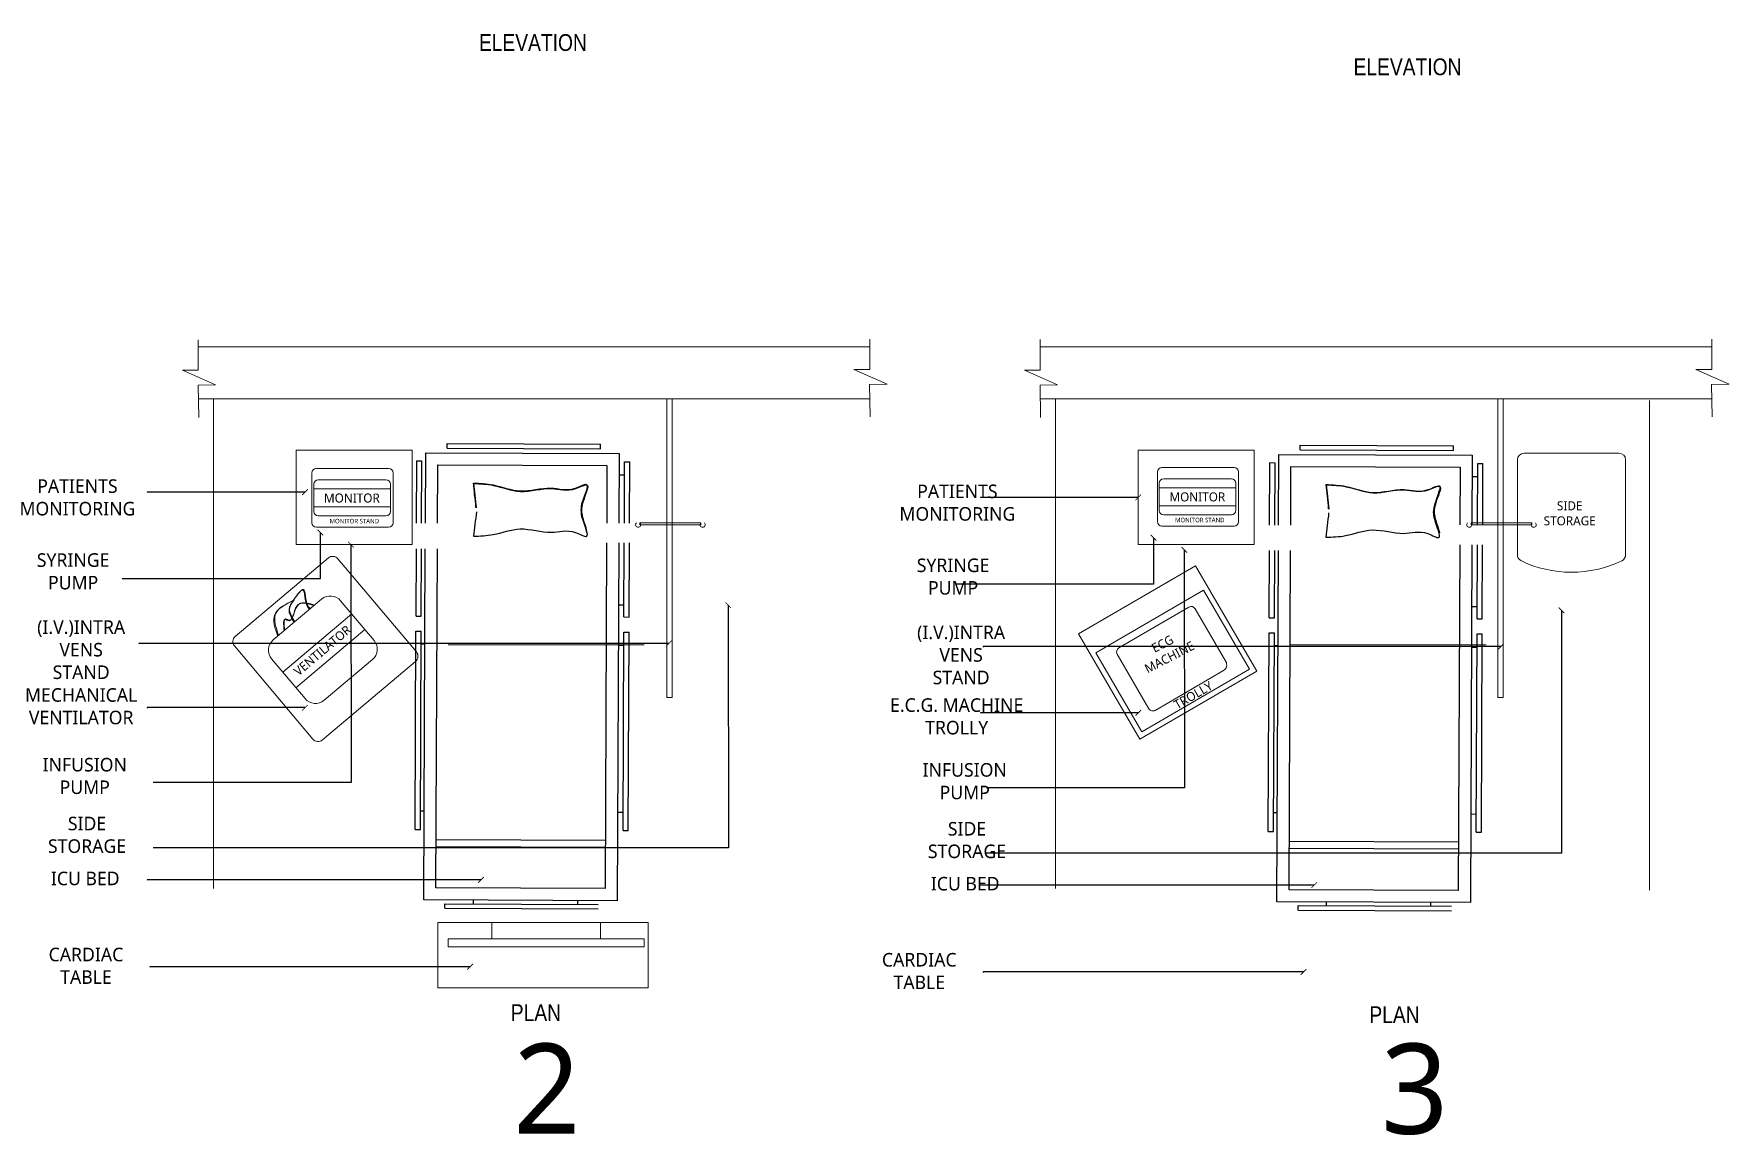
# Model space of a CAD drawing. Header units: inches. Extents: x -17070 to 527, y 504 to 2398.
# Drawn here: x -10385.47 to -10370.45, y 528.65 to 538.41 of the extents above; entities that cross this region are included whole.
import ezdxf

# ---------------------------------------------------------------- set-up
doc = ezdxf.new("R2010")
doc.units = ezdxf.units.IN
doc.linetypes.add('DASHED2', pattern=[0.375, 0.25, -0.125])
doc.layers.add('furniture', color=42, linetype='Continuous', lineweight=9)
doc.layers.add('TEXT', color=7, linetype='Continuous', lineweight=9)
doc.styles.add('ROMANC', font='arialbd.ttf', dxfattribs={"height": 0.35})
doc.styles.add('style1', font='', dxfattribs={"height": 12})
doc.styles.get('style1').set_extended_font_data('Arial Narrow')
doc.dimstyles.get("Standard").update_dxf_attribs({"dimtxt": 0.18, "dimasz": 0.18, "dimexe": 0.18, "dimexo": 0.0625, "dimgap": 0.09, "dimtad": 0, "dimtih": 1, "dimtoh": 1, "dimzin": 0, "dimdsep": 46, "dimtxsty": 'ROMANC', "dimblk": 'ARCHTICK', "dimcen": 0.09, "dimclrd": 25, "dimclre": 25, "dimadec": 0, "dimazin": 0, "dimtfac": 1, "dimtofl": 0, "dimtmove": 0, "dimatfit": 3, "dimldrblk": 'ARCHTICK', "dimfxl": 1, "dimtolj": 1, "dimtzin": 0, "dimarcsym": 0})

# ---------------------------------------------------------------- blocks, each defined once
blk = doc.blocks.new('3e2')
at = {"color": 7}
for p, q in [((-5580603.063, -3631425.2884), (-5580603.063, -3631425.8284)), ((-5580602.493, -3631425.2584), (-5580603.033, -3631425.2584)), ((-5580602.463, -3631425.8284), (-5580602.463, -3631425.2884)), ((-5580602.738, -3631425.3022), (-5580602.7327, -3631425.3022)), ((-5580602.9737, -3631425.4389), (-5580602.9737, -3631425.6689)), ((-5580602.6337, -3631425.3789), (-5580602.9137, -3631425.3789)), ((-5580602.5737, -3631425.6689), (-5580602.5737, -3631425.4389)), ((-5580602.9737, -3631425.515), (-5580602.5737, -3631425.515)), ((-5580602.9737, -3631425.6055), (-5580602.5737, -3631425.6055)), ((-5580602.9137, -3631425.7289), (-5580602.6337, -3631425.7289)), ((-5580603.033, -3631425.8584), (-5580602.493, -3631425.8584))]:
    blk.add_line(p, q, dxfattribs=at)
for centre, radius, start, end in [((-5580603.033, -3631425.2884), 0.03, 90, 180), ((-5580602.493, -3631425.2884), 0.03, 0, 90), ((-5580602.9137, -3631425.4389), 0.06, 90, 180), ((-5580602.6337, -3631425.4389), 0.06, 0, 90), ((-5580602.9137, -3631425.6689), 0.06, 180, 270), ((-5580602.6337, -3631425.6689), 0.06, 270, 0), ((-5580603.033, -3631425.8284), 0.03, 180, 270), ((-5580602.493, -3631425.8284), 0.03, 270, 0)]:
    blk.add_arc(centre, radius, start, end, dxfattribs=at)
for points in [[(-5580602.8882, -3631425.3789), (-5580602.8369, -3631425.2974), (-5580602.738, -3631425.3022)], [(-5580602.8828, -3631425.3789), (-5580602.8315, -3631425.2974), (-5580602.7327, -3631425.3022)], [(-5580602.7934, -3631425.3789), (-5580602.7729, -3631425.32), (-5580602.7327, -3631425.3022), (-5580602.6717, -3631425.294), (-5580602.7033, -3631425.3645), (-5580602.7033, -3631425.3789)], [(-5580602.7896, -3631425.3789), (-5580602.7691, -3631425.32), (-5580602.7288, -3631425.3022), (-5580602.6679, -3631425.294), (-5580602.6994, -3631425.3645), (-5580602.6994, -3631425.3789)], [(-5580602.678, -3631425.3789), (-5580602.7378, -3631425.3317), (-5580602.809, -3631425.355), (-5580602.8127, -3631425.3462), (-5580602.8512, -3631425.3789)], [(-5580602.6746, -3631425.3789), (-5580602.7345, -3631425.3317), (-5580602.8056, -3631425.355), (-5580602.8094, -3631425.3462), (-5580602.8478, -3631425.3789)]]:
    blk.add_spline(points, degree=3, dxfattribs=at)
blk = doc.blocks.new('e3r')
at = {"color": 7}
for p, q in [((-5580601.4019, -3631424.6873), (-5580601.4019, -3631424.9073)), ((-5580601.0619, -3631424.6673), (-5580601.3819, -3631424.6673)), ((-5580601.0419, -3631424.9073), (-5580601.0419, -3631424.6873)), ((-5580601.3937, -3631424.7371), (-5580601.3937, -3631424.8571)), ((-5580601.0537, -3631424.7571), (-5580601.3937, -3631424.7571)), ((-5580601.0737, -3631424.7171), (-5580601.3737, -3631424.7171)), ((-5580601.0537, -3631424.8571), (-5580601.0537, -3631424.7371)), ((-5580601.3937, -3631424.8371), (-5580601.0537, -3631424.8371)), ((-5580601.3737, -3631424.8771), (-5580601.0737, -3631424.8771)), ((-5580601.3819, -3631424.9273), (-5580601.0619, -3631424.9273))]:
    blk.add_line(p, q, dxfattribs=at)
for centre, start, end in [((-5580601.3819, -3631424.6873), 90, 180), ((-5580601.0619, -3631424.6873), 0, 90), ((-5580601.3737, -3631424.7371), 90, 180), ((-5580601.0737, -3631424.7371), 0, 90), ((-5580601.3819, -3631424.9073), 180, 270), ((-5580601.3737, -3631424.8571), 180, 270), ((-5580601.0737, -3631424.8571), 270, 0), ((-5580601.0619, -3631424.9073), 270, 0)]:
    blk.add_arc(centre, 0.02, start, end, dxfattribs=at)
at = {"color": 7, "width": 0.257381, "attachment_point": 1, "style": 'style1'}
for s, insert, char_height in [('{\\fTrebuchet MS|b0|i0|c0|p34;MONITOR}', (-5580601.3483, -3631424.7778), 0.04), ('{\\fTrebuchet MS|b0|i0|c0|p34;MONITOR STAND}', (-5580601.3235, -3631424.8901), 0.02)]:
    blk.add_mtext(s, dxfattribs=dict(at, insert=insert, char_height=char_height))
blk = doc.blocks.new('FGTNB')
at = {"color": 7, "lineweight": 18}
blk.add_line((-5581170.0123, -3631426.2154), (-5581170.0123, -3631426.5213), dxfattribs=at)
blk.add_lwpolyline([(-5581170.0123, -3631426.5395, -2.414214), (-5581170.0123, -3631426.5215), (-5581170.0213, -3631426.5215), (-5581170.0213, -3631426.2151), (-5581170.0123, -3631426.2151, -2.414214), (-5581170.0123, -3631426.1971)], format="xyb", dxfattribs=at)
blk = doc.blocks.new('FBNH')
at = {"layer": 'furniture', "linetype": 'ByBlock'}
blk.add_lwpolyline([(-5581170.3591, -3631421.3814), (-5581170.3348, -3631421.3814), (-5581170.3348, -3631422.7057), (-5581170.3591, -3631422.7057)], close=True, dxfattribs=at)
at = {"layer": 'furniture', "linetype": 'ByBlock', "xscale": 0.880801118328236, "yscale": 0.880801118328236, "zscale": 0.8808011183136943, "rotation": 90}
blk.add_blockref('FGTNB', (-8779734.749, 1284478.8564), dxfattribs=at)
blk = doc.blocks.new('_ARCHTICK')
at = {"color": 0, "linetype": 'ByBlock', "const_width": 0.15}
blk.add_lwpolyline([(-0.5, -0.5), (0.5, 0.5)], dxfattribs=at)
blk = doc.blocks.new('w2r')
at = {"color": 7}
for p, q in [((-5580600.0568, -3631425.3587), (-5580599.6368, -3631425.3587)), ((-5580600.0868, -3631425.8087), (-5580600.0868, -3631425.3887)), ((-5580599.6068, -3631425.3887), (-5580599.6068, -3631425.8087))]:
    blk.add_line(p, q, dxfattribs=at)
for centre, radius, start, end in [((-5580600.0568, -3631425.3887), 0.03, 90, 180), ((-5580599.6368, -3631425.3887), 0.03, 0, 90), ((-5580600.0568, -3631425.8087), 0.03, 180, 240.73392), ((-5580599.6368, -3631425.8087), 0.03, 295.5316, 360), ((-5580599.8468, -3631425.3692), 0.5171, 244.23879, 295.5316)]:
    blk.add_arc(centre, radius, start, end, dxfattribs=at)

msp = doc.modelspace()

# ---------------------------------------------------------------- linework, layer by layer
at = {"color": 137}
for p, q in [((-10382.00397, 534.07538), (-10382.00131, 534.70111)), ((-10382.00131, 534.70111), (-10380.28714, 534.69381)), ((-10381.81224, 534.74179), (-10380.4523, 534.73601)), ((-10381.81207, 534.78235), (-10380.45212, 534.77656)), ((-10381.81186, 534.74181), (-10381.81169, 534.78236)), ((-10380.4523, 534.73601), (-10380.45212, 534.77656)), ((-10380.28714, 534.69381), (-10380.28977, 534.0778)), ((-10374.24895, 534.72627), (-10372.88901, 534.72048)), ((-10374.24878, 534.76682), (-10372.88883, 534.76103)), ((-10374.24857, 534.72628), (-10374.2484, 534.76684)), ((-10372.88901, 534.72048), (-10372.88883, 534.76103)), ((-10382.08363, 534.07538), (-10382.08128, 534.62788)), ((-10382.08353, 534.62823), (-10382.03748, 534.62803)), ((-10382.03759, 534.07538), (-10382.03524, 534.62769)), ((-10380.24067, 534.0778), (-10380.23836, 534.62004)), ((-10380.23836, 534.62004), (-10380.19232, 534.61984)), ((-10380.19463, 534.0778), (-10380.19232, 534.61984)), ((-10374.52034, 534.05985), (-10374.51799, 534.61235)), ((-10374.52024, 534.6127), (-10374.4742, 534.6125)), ((-10374.4743, 534.05985), (-10374.47195, 534.61216)), ((-10374.44068, 534.05985), (-10374.43802, 534.68558)), ((-10374.43802, 534.68558), (-10372.72386, 534.67828)), ((-10372.72386, 534.67828), (-10372.72648, 534.06227)), ((-10372.67738, 534.06227), (-10372.67507, 534.60451)), ((-10372.67507, 534.60451), (-10372.62903, 534.60431)), ((-10372.63134, 534.06227), (-10372.62903, 534.60431)), ((-10380.28795, 534.50516), (-10380.23885, 534.50495)), ((-10372.72466, 534.48963), (-10372.67556, 534.48943)), ((-10382.08713, 533.25276), (-10382.08459, 533.85002)), ((-10382.04109, 533.25257), (-10382.03855, 533.85002)), ((-10382.01818, 530.73711), (-10382.00493, 533.85002)), ((-10380.29052, 533.90109), (-10380.30402, 530.72981)), ((-10380.24422, 533.24492), (-10380.24142, 533.90109)), ((-10380.19817, 533.24472), (-10380.19538, 533.90109)), ((-10374.52384, 533.23723), (-10374.5213, 533.83449)), ((-10374.4778, 533.23704), (-10374.47526, 533.83449)), ((-10374.45489, 530.72158), (-10374.44164, 533.83449)), ((-10372.72723, 533.88556), (-10372.74073, 530.71428)), ((-10372.68093, 533.22939), (-10372.67813, 533.88556)), ((-10372.63489, 533.22919), (-10372.63209, 533.88556)), ((-10380.29285, 533.35295), (-10380.24376, 533.35274)), ((-10382.08713, 533.25276), (-10382.04109, 533.25257)), ((-10380.24422, 533.24492), (-10380.19817, 533.24472)), ((-10374.52384, 533.23723), (-10374.4778, 533.23704)), ((-10372.72956, 533.33742), (-10372.68047, 533.33721)), ((-10372.68093, 533.22939), (-10372.63489, 533.22919)), ((-10382.09518, 531.36044), (-10382.0877, 533.11965)), ((-10382.0877, 533.11965), (-10382.04165, 533.11945)), ((-10382.04914, 531.36025), (-10382.04165, 533.11945)), ((-10380.25227, 531.3526), (-10380.24478, 533.11181)), ((-10380.24478, 533.11181), (-10380.19874, 533.11161)), ((-10380.20623, 531.3524), (-10380.19874, 533.11161)), ((-10374.53189, 531.34491), (-10374.52441, 533.10412)), ((-10374.52441, 533.10412), (-10374.47837, 533.10393)), ((-10374.48585, 531.34472), (-10374.47837, 533.10393)), ((-10372.68898, 531.33707), (-10372.68149, 533.09628)), ((-10372.68149, 533.09628), (-10372.63545, 533.09608)), ((-10372.64294, 531.33687), (-10372.63545, 533.09608)), ((-10382.04213, 533.00756), (-10382.00851, 533.00742)), ((-10380.29438, 532.99434), (-10380.24528, 532.99413)), ((-10374.47884, 532.99203), (-10374.44522, 532.99189)), ((-10372.73109, 532.97881), (-10372.68199, 532.9786)), ((-10382.04843, 531.52779), (-10382.01481, 531.52765)), ((-10380.30068, 531.51457), (-10380.25158, 531.51436)), ((-10374.48514, 531.51226), (-10374.45152, 531.51212)), ((-10372.73739, 531.49904), (-10372.68829, 531.49884)), ((-10382.09518, 531.36044), (-10382.04914, 531.36025)), ((-10381.90876, 531.27395), (-10380.40886, 531.26756)), ((-10380.25227, 531.3526), (-10380.20623, 531.3524)), ((-10374.53189, 531.34491), (-10374.48585, 531.34472)), ((-10374.34547, 531.25842), (-10372.84558, 531.25203)), ((-10372.68898, 531.33707), (-10372.64294, 531.33687)), ((-10381.90902, 531.21228), (-10380.40913, 531.2059)), ((-10374.34573, 531.19676), (-10372.84584, 531.19037)), ((-10380.30402, 530.72981), (-10382.01818, 530.73711)), ((-10381.83163, 530.66339), (-10381.83146, 530.70395)), ((-10381.83163, 530.66339), (-10380.47168, 530.6576)), ((-10381.83146, 530.70395), (-10380.47151, 530.69816)), ((-10381.57809, 530.70287), (-10381.57795, 530.73524)), ((-10380.65413, 530.69893), (-10380.65399, 530.7313)), ((-10372.74073, 530.71428), (-10374.45489, 530.72158)), ((-10374.26834, 530.64786), (-10374.26817, 530.68842)), ((-10374.26834, 530.64786), (-10372.90839, 530.64207)), ((-10374.26817, 530.68842), (-10372.90822, 530.68263)), ((-10374.0148, 530.68734), (-10374.01466, 530.71971)), ((-10373.09084, 530.68341), (-10373.0907, 530.71577))]:
    msp.add_line(p, q, dxfattribs=at)
for points in [[(-10381.89683, 534.07538), (-10381.89463, 534.59351), (-10380.39474, 534.58713), (-10380.3969, 534.0778)], [(-10374.33354, 534.05985), (-10374.33134, 534.57799), (-10372.83145, 534.5716), (-10372.83361, 534.06227)], [(-10380.39766, 533.90109), (-10380.4107, 530.8374), (-10381.91059, 530.84379), (-10381.89779, 533.85002)], [(-10372.83437, 533.88556), (-10372.84741, 530.82188), (-10374.3473, 530.82826), (-10374.3345, 533.83449)]]:
    msp.add_lwpolyline(points, dxfattribs=at)
for points in [[(-10381.55637, 534.21649), (-10381.55837, 534.25281), (-10381.56808, 534.32649), (-10381.57484, 534.39783), (-10381.57812, 534.43234), (-10381.51986, 534.42966), (-10381.38012, 534.42325), (-10381.15887, 534.32777), (-10380.90459, 534.4179), (-10380.72534, 534.3469), (-10380.52432, 534.46616), (-10380.63125, 534.25362), (-10380.62707, 534.14921), (-10380.58519, 534.04272), (-10380.57866, 534.00732)], [(-10381.5525, 534.2124), (-10381.55449, 534.24872), (-10381.5642, 534.3224), (-10381.57096, 534.39373), (-10381.57424, 534.42824), (-10381.51598, 534.42557), (-10381.37624, 534.41916), (-10381.15499, 534.32367), (-10380.90071, 534.41381), (-10380.72146, 534.34281), (-10380.52044, 534.46207), (-10380.62737, 534.24953), (-10380.62319, 534.14512), (-10380.58131, 534.03863), (-10380.57478, 534.00323)], [(-10373.99702, 534.20302), (-10373.99902, 534.23934), (-10374.00873, 534.31303), (-10374.01549, 534.38436), (-10374.01877, 534.41887), (-10373.96051, 534.4162), (-10373.82077, 534.40979), (-10373.59952, 534.3143), (-10373.34524, 534.40443), (-10373.16599, 534.33343), (-10372.96497, 534.4527), (-10373.0719, 534.24016), (-10373.06772, 534.13574), (-10373.02584, 534.02926), (-10373.01931, 533.99385)], [(-10373.99309, 534.20096), (-10373.99508, 534.23728), (-10374.00479, 534.31096), (-10374.01156, 534.3823), (-10374.01483, 534.41681), (-10373.95657, 534.41413), (-10373.81683, 534.40772), (-10373.59558, 534.31224), (-10373.3413, 534.40237), (-10373.16205, 534.33137), (-10372.96103, 534.45063), (-10373.06796, 534.2381), (-10373.06378, 534.13368), (-10373.0219, 534.02719), (-10373.01537, 533.99179)], [(-10381.55275, 534.17654), (-10381.55527, 534.14025), (-10381.56604, 534.06672), (-10381.57383, 533.99549), (-10381.57759, 533.96103), (-10381.51931, 533.96287), (-10381.37949, 533.96727), (-10381.15689, 534.05956), (-10380.90393, 533.96579), (-10380.72368, 534.0342), (-10380.52439, 533.91206), (-10380.62826, 534.12612), (-10380.62258, 534.23046), (-10380.57917, 534.33634), (-10380.57213, 534.37164)], [(-10373.99728, 534.16717), (-10373.9998, 534.13088), (-10374.01057, 534.05734), (-10374.01836, 533.98612), (-10374.02212, 533.95166), (-10373.96384, 533.95349), (-10373.82402, 533.95789), (-10373.60142, 534.05019), (-10373.34846, 533.95641), (-10373.1682, 534.02483), (-10372.96892, 533.90269), (-10373.07279, 534.11674), (-10373.06711, 534.22109), (-10373.0237, 534.32696), (-10373.01666, 534.36227)]]:
    msp.add_open_spline(points, degree=3, knots=[1.292910509, 1.292910509, 1.292910509, 1.292910509, 1.345002382, 1.393823672, 1.393823672, 1.393823672, 1.475214562, 1.589073338, 1.718699082, 1.819077761, 1.867455065, 1.943362637, 2.004818046, 2.055720674, 2.055720674, 2.055720674, 2.055720674], dxfattribs=at)
at = {"layer": 'furniture', "color": 0}
for p, q in [((-10384.01777, 535.70277), (-10384.01777, 535.43365)), ((-10384.01777, 535.63926), (-10378.06274, 535.63926)), ((-10378.06483, 535.7086), (-10378.06483, 535.43948)), ((-10376.55365, 535.70278), (-10376.55365, 535.43365)), ((-10376.55365, 535.63926), (-10370.59863, 535.63926)), ((-10370.60071, 535.70861), (-10370.60071, 535.43948)), ((-10384.01777, 535.43365), (-10384.15883, 535.43204)), ((-10384.15883, 535.43204), (-10383.86409, 535.30327)), ((-10383.86409, 535.30327), (-10384.01936, 535.30065)), ((-10384.01936, 535.30065), (-10384.01409, 535.01158)), ((-10378.06483, 535.43948), (-10378.20589, 535.43787)), ((-10378.20589, 535.43787), (-10377.91115, 535.3091)), ((-10377.91115, 535.3091), (-10378.06641, 535.30647)), ((-10378.06641, 535.30647), (-10378.06115, 535.0174)), ((-10376.55365, 535.43365), (-10376.69471, 535.43205)), ((-10376.69471, 535.43205), (-10376.39997, 535.30328)), ((-10376.39997, 535.30328), (-10376.55524, 535.30065)), ((-10376.55524, 535.30065), (-10376.54997, 535.01158)), ((-10370.60071, 535.43948), (-10370.74177, 535.43787)), ((-10370.74177, 535.43787), (-10370.44703, 535.30911)), ((-10370.44703, 535.30911), (-10370.6023, 535.30648)), ((-10370.6023, 535.30648), (-10370.59703, 535.01741)), ((-10384.01715, 535.17926), (-10378.06194, 535.17926)), ((-10383.88402, 530.83926), (-10383.88402, 535.17926)), ((-10376.55303, 535.17926), (-10370.59782, 535.17926)), ((-10376.4199, 530.83926), (-10376.4199, 535.17926)), ((-10371.15178, 530.82311), (-10371.15178, 535.16311)), ((-10375.85737, 532.97065), (-10375.23505, 533.33276)), ((-10374.90878, 532.85156), (-10375.18036, 533.3183)), ((-10375.59019, 532.43194), (-10375.87183, 532.91596)), ((-10375.5355, 532.41748), (-10374.93047, 532.76953))]:
    msp.add_line(p, q, dxfattribs=at)
for points in [[(-10382.12099, 534.72288), (-10383.15031, 534.72288), (-10383.15031, 533.88673), (-10382.12099, 533.88673)], [(-10374.65687, 534.72289), (-10375.68619, 534.72289), (-10375.68619, 533.88674), (-10374.65687, 533.88674)], [(-10374.63421, 532.76511), (-10375.6714, 532.1616), (-10376.21456, 533.09508), (-10375.17736, 533.69858)], [(-10376.06112, 532.92682), (-10375.1069, 533.48204), (-10374.69983, 532.78245), (-10375.65406, 532.22723)], [(-10380.02904, 530.5372), (-10380.02904, 529.95832), (-10381.89297, 529.95832), (-10381.89297, 530.5372)]]:
    msp.add_lwpolyline(points, close=True, dxfattribs=at)
for points in [[(-10380.06464, 532.99911), (-10381.80246, 532.99911)], [(-10372.60052, 532.99912), (-10374.33834, 532.99912)], [(-10380.20945, 530.5372), (-10381.65764, 530.5372)], [(-10381.41627, 530.39238), (-10381.41627, 530.5372)], [(-10380.45082, 530.39238), (-10380.45082, 530.5372)], [(-10381.80246, 530.39353), (-10380.06463, 530.39353)], [(-10381.80246, 530.39353), (-10381.80246, 530.32112)], [(-10380.06463, 530.39353), (-10380.06463, 530.32112)], [(-10381.80246, 530.32112), (-10380.06463, 530.32112)]]:
    msp.add_lwpolyline(points, dxfattribs=at)
for centre, radius, start, end in [((-10375.21493, 533.29818), 0.04, 30.193556, 120.193556), ((-10375.83725, 532.93608), 0.04, 120.193556, 210.193556), ((-10374.96064, 532.82139), 0.06, 300.193556, 30.193556), ((-10375.55562, 532.45205), 0.04, 210.193556, 300.193556)]:
    msp.add_arc(centre, radius, start, end, dxfattribs=at)

# ---------------------------------------------------------------- block references
at = {"layer": 'furniture', "color": 0, "xscale": 2, "yscale": 2, "zscale": 2}
for name, p in [('FBNH', (11151960.85279, 7263377.94201)), ('FBNH', (11151968.22061, 7263377.94201)), ('w2r', (11150827.84965, 7263385.41425)), ('e3r', (11150819.79323, 7263383.89499)), ('e3r', (11150827.28828, 7263383.9048))]:
    msp.add_blockref(name, p, dxfattribs=at)
at = {"layer": 'furniture', "color": 0, "xscale": 1.999999999999854, "yscale": 2, "zscale": 2, "rotation": 40.120462337547}
msp.add_blockref('3e2', (3844336.22324, 12746616.89709), dxfattribs=at)

# ---------------------------------------------------------------- texts
at = {"layer": 'furniture', "color": 0, "style": 'style1'}
for s, insert, char_height, width, attachment_point in [('{\\fTrebuchet MS|b0|i0|c0|p34;PATIENTS MONITORING}', (-10385.08902, 534.46502), 0.12, 0.5147621, 2), ('{\\fTrebuchet MS|b0|i0|c0|p34;PATIENTS MONITORING}', (-10377.28817, 534.41858), 0.12, 0.5147621, 2), ('{\\fTrebuchet MS|b0|i0|c0|p34;SIDE STORAGE}', (-10371.86005, 534.27048), 0.08, 0.5147621, 2), ('{\\fTrebuchet MS|b0|i0|c0|p34;SYRINGE\\PPUMP}', (-10385.12726, 533.80952), 0.12, 0.5147621, 2), ('{\\fTrebuchet MS|b0|i0|c0|p34;SYRINGE\\PPUMP}', (-10377.32642, 533.76308), 0.12, 0.5147621, 2), ('{\\fTrebuchet MS|b0|i0|c0|p34;(I.V.)INTRA VENS STAND}', (-10385.05603, 533.21534), 0.12, 0.9029351, 2), ('{\\fTrebuchet MS|b0|i0|c0|p34;(I.V.)INTRA VENS STAND}', (-10377.25519, 533.1689), 0.12, 0.9029351, 2), ('{\\fTrebuchet MS|b0|i0|c0|p34;MECHANICAL \\PVENTILATOR}', (-10385.05603, 532.6139), 0.12, 0.9029351, 2), ('{\\fTrebuchet MS|b0|i0|c0|p34;E.C.G. MACHINE\\PTROLLY}', (-10377.29459, 532.52429), 0.12, 1.3933164, 2), ('{\\fTrebuchet MS|b0|i0|c0|p34;INFUSION PUMP}', (-10385.02408, 531.9961), 0.12, 0.9485173, 2), ('{\\fTrebuchet MS|b0|i0|c0|p34;INFUSION PUMP}', (-10377.22324, 531.94966), 0.12, 0.9485173, 2), ('{\\fTrebuchet MS|b0|i0|c0|p34;SIDE STORAGE}', (-10385.00402, 531.47446), 0.12, 0.5147621, 2), ('{\\fTrebuchet MS|b0|i0|c0|p34;SIDE STORAGE}', (-10377.20317, 531.42803), 0.12, 0.5147621, 2), ('{\\fTrebuchet MS|b0|i0|c0|p34;ICU BED}', (-10385.01986, 530.98768), 0.12, 0.9321425, 2), ('{\\fTrebuchet MS|b0|i0|c0|p34;ICU BED}', (-10377.21902, 530.94124), 0.12, 0.9321425, 2), ('{\\fTrebuchet MS|b0|i0|c0|p34;CARDIAC TABLE}', (-10385.01348, 530.31352), 0.12, 0.5147621, 2), ('{\\fTrebuchet MS|b0|i0|c0|p34;CARDIAC TABLE}', (-10377.62612, 530.26708), 0.12, 0.5147621, 2), ('{\\fTrebuchet MS|b0|i0|c0|p34;2}', (-10381.22556, 529.46439), 0.8, 5.0293903, 1), ('{\\fTrebuchet MS|b0|i0|c0|p34;3}', (-10373.53226, 529.46439), 0.8, 5.0293903, 1)]:
    msp.add_mtext(s, dxfattribs=dict(at, insert=insert, char_height=char_height, width=width, attachment_point=attachment_point))
at = {"layer": 'furniture', "color": 0, "char_height": 0.08, "width": 0.5147621, "style": 'style1'}
for s, insert, attachment_point, rotation in [('{\\fTrebuchet MS|b0|i0|c0|p34;VENTILATOR}', (-10383.18023, 532.77956), 1, 40.120462), ('{\\fTrebuchet MS|b0|i0|c0|p34;ECG\\PMACHINE}', (-10375.48846, 533.04302), 2, 27.372961), ('{\\fTrebuchet MS|b0|i0|c0|p34;TROLLY}', (-10375.2178, 532.58692), 2, 30.016985)]:
    msp.add_mtext(s, dxfattribs=dict(at, insert=insert, attachment_point=attachment_point, rotation=rotation))
at = {"layer": 'TEXT', "linetype": 'DASHED2', "lineweight": 0, "style": 'style1'}
for s, p in [('ELEVATION', (-10381.52984, 538.26158)), ('ELEVATION', (-10373.77627, 538.0464)), ('PLAN', (-10381.24727, 529.66407)), ('PLAN', (-10373.63588, 529.64594))]:
    msp.add_text(s, height=0.1488, dxfattribs=at).set_placement(p)

# ---------------------------------------------------------------- leaders
at = {"layer": 'furniture', "color": 0}
for points in [[(-10383.07205, 534.35125), (-10384.47098, 534.35125), (-10384.47098, 534.34772)], [(-10375.68469, 534.30481), (-10377.08362, 534.30481), (-10377.08362, 534.30128)], [(-10382.93646, 533.99393), (-10382.93646, 533.58284), (-10384.69291, 533.58284)], [(-10375.54911, 533.9475), (-10375.54911, 533.5364), (-10377.30555, 533.5364)], [(-10382.6644, 533.88673), (-10382.66247, 531.77867), (-10384.41891, 531.77867)], [(-10375.27704, 533.84029), (-10375.27511, 531.73223), (-10377.03156, 531.73223)], [(-10379.32008, 533.34996), (-10379.31876, 531.19894), (-10384.41891, 531.19894)], [(-10371.93273, 533.30352), (-10371.9314, 531.15251), (-10377.03156, 531.15251)], [(-10379.84561, 533.01019), (-10384.54574, 533.01019), (-10384.54574, 533.00666)], [(-10372.47092, 532.98222), (-10377.06006, 532.98222), (-10377.06006, 532.97869)], [(-10383.07205, 532.44139), (-10384.47098, 532.44139), (-10384.47098, 532.43786)], [(-10375.68469, 532.39495), (-10377.08362, 532.39495), (-10377.08362, 532.39142)], [(-10381.51151, 530.91548), (-10384.47098, 530.91548), (-10384.47098, 530.91195)], [(-10374.12415, 530.86904), (-10377.08362, 530.86904), (-10377.08362, 530.86551)], [(-10381.60768, 530.1451), (-10384.44747, 530.1451), (-10384.44747, 530.14157)], [(-10374.22033, 530.09866), (-10377.06011, 530.09866), (-10377.06011, 530.09514)]]:
    msp.add_leader(points, dimstyle='Standard', override={"dimasz": 0.05}, dxfattribs=at)

doc.saveas('drawing.dxf')
